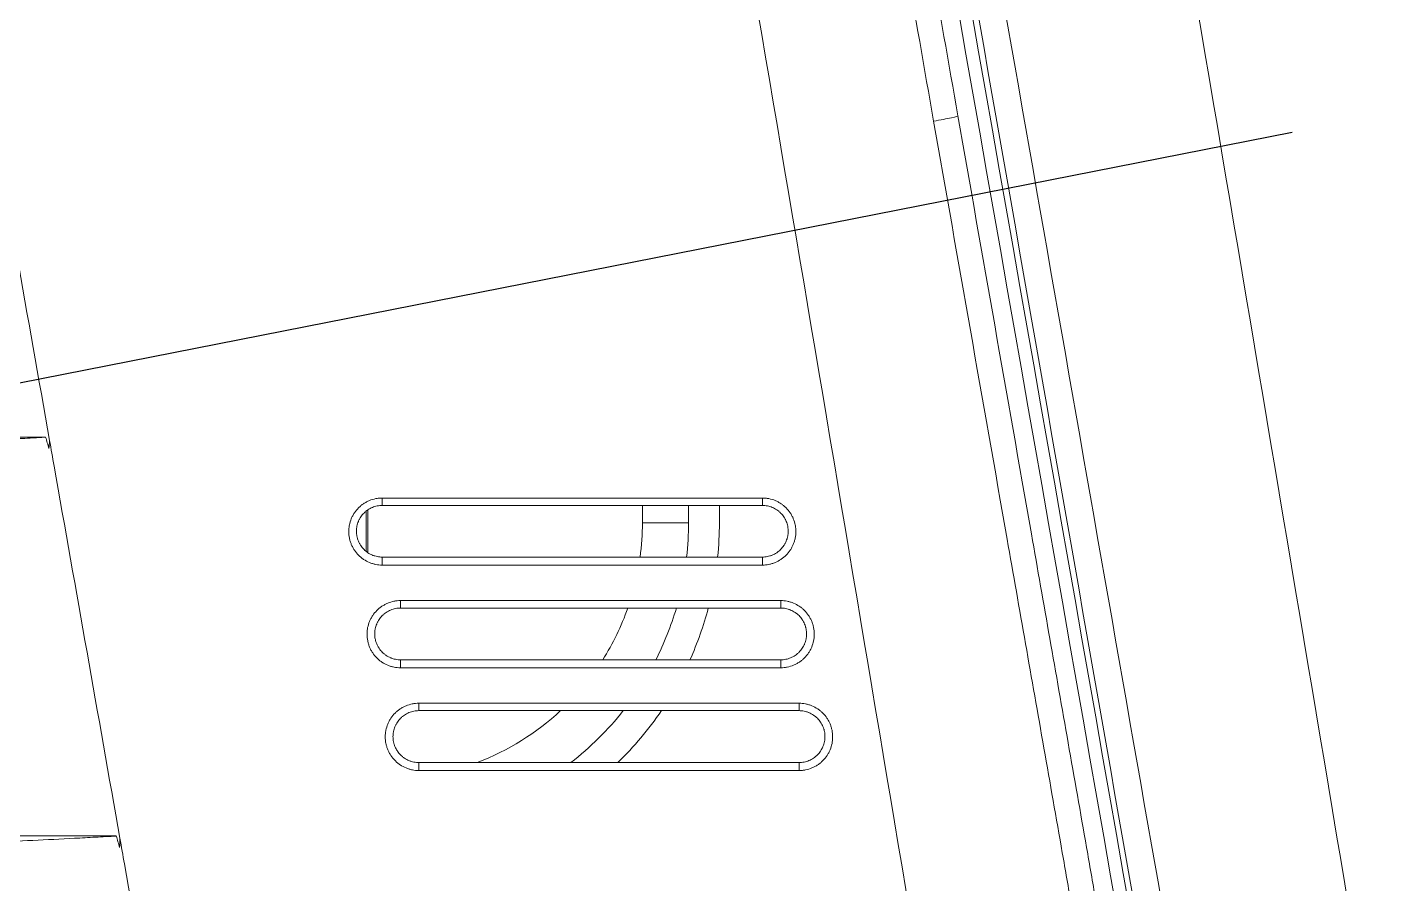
# Model space of a CAD drawing. Header units: inches. Extents: x 3778 to 56227, y -16914 to 35091.
# Drawn here: x 39185 to 39238.6, y -10986.6 to -10953.1 of the extents above; entities that cross this region are included whole.
import ezdxf

# ---------------------------------------------------------------- set-up
doc = ezdxf.new("R2010")
doc.units = ezdxf.units.IN
doc.header["$LTSCALE"] = 100
doc.header["$MEASUREMENT"] = 0
doc.linetypes.add('DH-HID2', pattern=[1.2, 0.8, -0.4])
doc.layers.add('2-con', color=2, linetype='Continuous')
doc.layers.add('FU-FURM', color=251, linetype='DH-HID2')
doc.layers.add('mark-B', color=2, linetype='Continuous', lineweight=20)

# ---------------------------------------------------------------- blocks, each defined once
blk = doc.blocks.new('cjscjdeh')
at = {"layer": 'FU-FURM', "color": 8}
blk.add_line((146763.517, 69824.754), (147938.517, 70056.216), dxfattribs=at)
blk = doc.blocks.new('무풍1way 일반')
at = {"layer": 'mark-B'}
for p, q in [((-533.668, -76.108), (-533.668, -75.796)), ((-533.668, -75.796), (-518.793, -75.796)), ((-518.793, -76.108), (-518.793, -75.796)), ((-518.793, -76.108), (-533.668, -76.108)), ((-533.668, -78.138), (-518.793, -78.138)), ((-533.668, -78.138), (-533.668, -78.428)), ((-518.793, -78.138), (-518.793, -78.428)), ((-518.793, -78.428), (-533.668, -78.428)), ((-532.951, -80.127), (-532.951, -79.815)), ((-532.951, -79.815), (-518.076, -79.815)), ((-518.076, -80.127), (-532.951, -80.127)), ((-518.076, -80.127), (-518.076, -79.815)), ((-532.951, -82.152), (-518.076, -82.152)), ((-532.951, -82.152), (-532.951, -82.442)), ((-518.076, -82.442), (-532.951, -82.442)), ((-518.076, -82.152), (-518.076, -82.442)), ((-532.234, -84.146), (-532.234, -83.834)), ((-532.234, -83.834), (-517.359, -83.834)), ((-517.359, -84.146), (-517.359, -83.834)), ((-517.359, -84.146), (-532.234, -84.146)), ((-516.796, -84.329), (-516.796, -85.977)), ((-516.796, -84.329), (-516.796, -85.977)), ((-516.724, -85.927), (-516.724, -84.372)), ((-516.724, -85.927), (-516.724, -84.372)), ((-530.552, -86.166), (-530.552, -85.489)), ((-527.539, -85.489), (-529.347, -85.489)), ((-529.347, -85.489), (-529.347, -86.166)), ((-527.539, -85.489), (-527.539, -86.166)), ((-532.234, -86.166), (-517.359, -86.166)), ((-532.234, -86.166), (-532.234, -86.456)), ((-517.359, -86.166), (-517.359, -86.456)), ((-517.359, -86.456), (-532.234, -86.456))]:
    blk.add_line(p, q, dxfattribs=at)
for radius, start, end in [(13.054, 134.0536, 145.7241), (11.849, 127.6481, 141.6515), (10.041, 110.8856, 132.937), (13.054, 155.7436, 165.1866), (11.849, 153.09, 163.6397), (10.041, 147.7195, 160.5867), (13.054, 174.0923, 180), (11.849, 173.4891, 180), (10.041, 172.3106, 180)]:
    blk.add_arc((-517.498, -85.489), radius, start, end, dxfattribs=at)
blk.add_ellipse((-538.9, -101.228), major_axis=(-0.989, -0.174), ratio=0.033932, start_param=4.743301, end_param=6.335298, dxfattribs=at)
for points, knots in [([(-509.313, -60.592), (-509.061, -62.015), (-508.38, -65.865), (-507.699, -69.715), (-507.27, -72.142)], [0, 0, 0, 0, 0.369677, 1, 1, 1, 1]), ([(-555.508, -68.49), (-553.802, -78.69), (-550.374, -99.089), (-545.188, -129.526), (-541.695, -149.76), (-539.95, -159.8)], [0, 0, 0, 0, 0.334987, 0.669974, 1, 1, 1, 1]), ([(-555.508, -68.49), (-553.802, -78.69), (-550.374, -99.089), (-545.188, -129.526), (-541.695, -149.76), (-539.95, -159.8)], [0, 0, 0, 0, 0.334987, 0.669974, 1, 1, 1, 1]), ([(-544.691, -68.491), (-544.66, -68.661), (-544.63, -68.832), (-544.569, -69.172), (-544.479, -69.683), (-544.389, -70.194), (-544.27, -70.876), (-544.21, -71.216), (-544.091, -71.898), (-543.792, -73.602), (-543.492, -75.305), (-542.773, -79.393), (-542.293, -82.119), (-540.854, -90.296), (-539.895, -95.748), (-538.937, -101.2)], [0, 0, 0, 0, 0.015625, 0.015625, 0.03125, 0.0625, 0.0625, 0.09375, 0.09375, 0.125, 0.25, 0.25, 0.5, 0.5, 1, 1, 1, 1]), ([(-506.168, -252.885), (-507.106, -247.71), (-509.735, -233.164), (-514.015, -209.239), (-518.986, -181.108), (-523.904, -152.97), (-528.766, -124.824), (-533.565, -96.669), (-536.717, -77.892), (-538.289, -68.503)], [0, 0, 0, 0, 0.084285, 0.236904, 0.389524, 0.542143, 0.694762, 0.847381, 1, 1, 1, 1]), ([(-530.171, -171.348), (-533.172, -154.27), (-536.173, -137.194), (-540.671, -111.58), (-542.17, -103.042), (-545.168, -85.967), (-546.666, -77.43), (-548.164, -68.893)], [0, 0, 0, 0, 0.5, 0.5, 0.75, 0.75, 1, 1, 1, 1]), ([(-530.171, -171.348), (-533.172, -154.27), (-536.173, -137.194), (-540.671, -111.58), (-542.17, -103.042), (-545.168, -85.967), (-546.666, -77.43), (-548.164, -68.893)], [0, 0, 0, 0, 0.5, 0.5, 0.75, 0.75, 1, 1, 1, 1]), ([(-547.103, -68.744), (-545.452, -78.159), (-543.8, -87.574), (-540.495, -106.405), (-538.843, -115.821), (-535.536, -134.653), (-533.883, -144.069), (-530.575, -162.903), (-528.921, -172.319), (-523.956, -200.571), (-520.646, -219.406), (-515.677, -247.659), (-514.02, -257.077), (-511.535, -271.205), (-510.706, -275.914), (-509.463, -282.978), (-509.049, -285.332), (-508.22, -290.042), (-507.806, -292.396), (-507.391, -294.751)], [0, 0, 0, 0, 0.125, 0.125, 0.25, 0.25, 0.375, 0.375, 0.5, 0.5, 0.75, 0.75, 0.875, 0.875, 0.9375, 0.9375, 0.96875, 0.96875, 1, 1, 1, 1]), ([(-547.103, -68.744), (-545.452, -78.159), (-543.8, -87.574), (-540.495, -106.405), (-538.843, -115.821), (-535.536, -134.653), (-533.883, -144.069), (-530.575, -162.903), (-528.921, -172.319), (-523.956, -200.571), (-520.646, -219.406), (-515.677, -247.659), (-514.02, -257.077), (-511.535, -271.205), (-510.706, -275.914), (-509.463, -282.978), (-509.049, -285.332), (-508.22, -290.042), (-507.806, -292.396), (-507.391, -294.751)], [0, 0, 0, 0, 0.125, 0.125, 0.25, 0.25, 0.375, 0.375, 0.5, 0.5, 0.75, 0.75, 0.875, 0.875, 0.9375, 0.9375, 0.96875, 0.96875, 1, 1, 1, 1]), ([(-539.888, -101.403), (-540.846, -95.952), (-541.804, -90.502), (-543.242, -82.326), (-543.722, -79.601), (-544.441, -75.513), (-544.681, -74.151), (-544.98, -72.448), (-545.039, -72.107), (-545.159, -71.426), (-545.218, -71.085), (-545.337, -70.403), (-545.427, -69.892), (-545.517, -69.382), (-545.578, -69.041), (-545.608, -68.871), (-545.639, -68.701)], [0, 0, 0, 0, 0.5, 0.5, 0.75, 0.75, 0.875, 0.875, 0.90625, 0.90625, 0.9375, 0.9375, 0.96875, 0.984375, 0.984375, 1, 1, 1, 1]), ([(-506.95, -73.237), (-506.95, -73.237), (-506.949, -73.236), (-506.949, -73.236), (-506.949, -73.236), (-506.948, -73.236), (-506.947, -73.236), (-506.946, -73.235), (-506.945, -73.235), (-506.942, -73.234), (-506.94, -73.234), (-506.933, -73.233), (-506.929, -73.233), (-506.916, -73.232), (-506.908, -73.231), (-506.882, -73.229), (-506.865, -73.228), (-506.814, -73.225), (-506.78, -73.223), (-506.678, -73.217), (-506.61, -73.213), (-506.406, -73.202), (-506.27, -73.195), (-505.862, -73.173), (-505.59, -73.159), (-504.773, -73.117), (-504.229, -73.09), (-502.595, -73.011), (-501.506, -72.963), (-499.328, -72.879), (-498.238, -72.843), (-496.604, -72.803), (-496.059, -72.792), (-494.97, -72.776), (-494.425, -72.771), (-493.88, -72.77)], [0, 0, 0, 0, 0.000061, 0.000061, 0.000122, 0.000122, 0.000244, 0.000244, 0.000488, 0.000488, 0.000977, 0.000977, 0.001953, 0.001953, 0.003906, 0.003906, 0.007813, 0.007813, 0.015625, 0.015625, 0.03125, 0.03125, 0.0625, 0.0625, 0.125, 0.125, 0.25, 0.25, 0.5, 0.5, 0.75, 0.75, 0.875, 0.875, 1, 1, 1, 1]), ([(-507.092, -73.146), (-506.663, -75.573), (-505.805, -80.426), (-504.946, -85.279), (-504.517, -87.706)], [0, 0, 0, 0, 0.499999, 1, 1, 1, 1]), ([(-376.395, -74.131), (-376.48, -74.131), (-376.565, -74.131), (-376.735, -74.131), (-376.991, -74.131), (-377.587, -74.131), (-378.779, -74.131), (-381.164, -74.129), (-383.207, -74.127), (-387.293, -74.12), (-390.017, -74.113), (-398.185, -74.087), (-403.628, -74.061), (-411.789, -74.01), (-414.509, -73.992), (-418.588, -73.961), (-419.948, -73.951), (-422.667, -73.929), (-424.026, -73.917), (-428.104, -73.882), (-430.821, -73.856), (-436.255, -73.803), (-438.972, -73.776), (-444.404, -73.719), (-447.121, -73.689), (-452.553, -73.63), (-455.269, -73.6), (-460.701, -73.542), (-463.418, -73.513), (-468.853, -73.457), (-471.57, -73.431), (-479.725, -73.357), (-485.164, -73.315), (-493.328, -73.271), (-496.051, -73.259), (-501.498, -73.243), (-504.223, -73.238), (-506.95, -73.237)], [0, 0, 0, 0, 0.001953, 0.001953, 0.003906, 0.007812, 0.015625, 0.03125, 0.0625, 0.0625, 0.125, 0.125, 0.25, 0.25, 0.3125, 0.3125, 0.34375, 0.34375, 0.375, 0.375, 0.4375, 0.4375, 0.5, 0.5, 0.5625, 0.5625, 0.625, 0.625, 0.6875, 0.6875, 0.75, 0.75, 0.875, 0.875, 0.9375, 0.9375, 1, 1, 1, 1]), ([(-533.668, -78.428), (-533.755, -78.428), (-533.84, -78.42), (-533.967, -78.395), (-534.008, -78.384), (-534.07, -78.365), (-534.091, -78.359), (-534.132, -78.344), (-534.152, -78.336), (-534.252, -78.295), (-534.327, -78.254), (-534.417, -78.195), (-534.434, -78.182), (-534.469, -78.157), (-534.486, -78.143), (-534.537, -78.102), (-534.569, -78.073), (-534.66, -77.982), (-534.714, -77.916), (-534.774, -77.826), (-534.786, -77.807), (-534.808, -77.77), (-534.819, -77.751), (-534.849, -77.694), (-534.886, -77.617), (-534.915, -77.536), (-534.934, -77.474), (-534.939, -77.453), (-534.95, -77.411), (-534.955, -77.39), (-534.976, -77.284), (-534.984, -77.199), (-534.984, -77.07), (-534.982, -77.027), (-534.976, -76.962), (-534.973, -76.941), (-534.967, -76.898), (-534.963, -76.877), (-534.942, -76.771), (-534.917, -76.689), (-534.876, -76.589), (-534.868, -76.57), (-534.849, -76.53), (-534.839, -76.511), (-534.809, -76.454), (-534.787, -76.417), (-534.715, -76.31), (-534.661, -76.243), (-534.584, -76.167), (-534.569, -76.152), (-534.537, -76.123), (-534.488, -76.08), (-534.402, -76.016), (-534.328, -75.972), (-534.252, -75.931), (-534.212, -75.913), (-534.093, -75.863), (-534.011, -75.838), (-533.884, -75.813), (-533.841, -75.806), (-533.755, -75.798), (-533.711, -75.796), (-533.668, -75.796)], [0, 0, 0, 0, 0.0625, 0.0625, 0.09375, 0.09375, 0.109375, 0.109375, 0.125, 0.125, 0.1875, 0.1875, 0.203125, 0.203125, 0.21875, 0.21875, 0.25, 0.25, 0.3125, 0.3125, 0.328125, 0.328125, 0.34375, 0.34375, 0.375, 0.40625, 0.40625, 0.421875, 0.421875, 0.4375, 0.4375, 0.5, 0.5, 0.53125, 0.53125, 0.546875, 0.546875, 0.5625, 0.5625, 0.625, 0.625, 0.640625, 0.640625, 0.65625, 0.65625, 0.6875, 0.6875, 0.75, 0.75, 0.765625, 0.765625, 0.78125, 0.8125, 0.84375, 0.84375, 0.875, 0.875, 0.9375, 0.9375, 0.96875, 0.96875, 1, 1, 1, 1]), ([(-518.793, -75.796), (-518.706, -75.796), (-518.621, -75.804), (-518.495, -75.829), (-518.453, -75.84), (-518.391, -75.858), (-518.37, -75.865), (-518.329, -75.88), (-518.309, -75.888), (-518.21, -75.929), (-518.134, -75.969), (-518.045, -76.029), (-518.027, -76.042), (-517.992, -76.067), (-517.975, -76.081), (-517.925, -76.122), (-517.893, -76.151), (-517.802, -76.242), (-517.747, -76.308), (-517.687, -76.398), (-517.675, -76.417), (-517.653, -76.454), (-517.643, -76.473), (-517.612, -76.53), (-517.575, -76.607), (-517.546, -76.688), (-517.528, -76.75), (-517.522, -76.77), (-517.511, -76.812), (-517.507, -76.834), (-517.486, -76.94), (-517.477, -77.025), (-517.477, -77.154), (-517.479, -77.197), (-517.485, -77.262), (-517.488, -77.283), (-517.494, -77.326), (-517.498, -77.347), (-517.519, -77.453), (-517.544, -77.535), (-517.585, -77.634), (-517.594, -77.654), (-517.612, -77.693), (-517.622, -77.713), (-517.653, -77.77), (-517.675, -77.807), (-517.746, -77.914), (-517.8, -77.98), (-517.877, -78.057), (-517.893, -78.072), (-517.925, -78.101), (-517.974, -78.143), (-518.06, -78.207), (-518.133, -78.252), (-518.21, -78.292), (-518.249, -78.311), (-518.369, -78.361), (-518.451, -78.386), (-518.577, -78.411), (-518.62, -78.418), (-518.707, -78.426), (-518.75, -78.428), (-518.793, -78.428)], [0, 0, 0, 0, 0.0625, 0.0625, 0.09375, 0.09375, 0.109375, 0.109375, 0.125, 0.125, 0.1875, 0.1875, 0.203125, 0.203125, 0.21875, 0.21875, 0.25, 0.25, 0.3125, 0.3125, 0.328125, 0.328125, 0.34375, 0.34375, 0.375, 0.40625, 0.40625, 0.421875, 0.421875, 0.4375, 0.4375, 0.5, 0.5, 0.53125, 0.53125, 0.546875, 0.546875, 0.5625, 0.5625, 0.625, 0.625, 0.640625, 0.640625, 0.65625, 0.65625, 0.6875, 0.6875, 0.75, 0.75, 0.765625, 0.765625, 0.78125, 0.8125, 0.84375, 0.84375, 0.875, 0.875, 0.9375, 0.9375, 0.96875, 0.96875, 1, 1, 1, 1]), ([(-533.668, -76.108), (-533.702, -76.108), (-533.735, -76.109), (-533.802, -76.116), (-533.835, -76.121), (-533.932, -76.14), (-533.996, -76.16), (-534.088, -76.198), (-534.118, -76.212), (-534.177, -76.244), (-534.234, -76.278), (-534.287, -76.317), (-534.325, -76.349), (-534.338, -76.36), (-534.363, -76.382), (-534.375, -76.394), (-534.434, -76.453), (-534.476, -76.504), (-534.531, -76.587), (-534.548, -76.615), (-534.571, -76.659), (-534.579, -76.674), (-534.593, -76.705), (-534.6, -76.72), (-534.632, -76.797), (-534.651, -76.86), (-534.667, -76.941), (-534.67, -76.958), (-534.675, -76.991), (-534.677, -77.007), (-534.682, -77.057), (-534.683, -77.09), (-534.683, -77.19), (-534.677, -77.255), (-534.66, -77.337), (-534.657, -77.354), (-534.649, -77.386), (-534.635, -77.434), (-534.607, -77.512), (-534.579, -77.572), (-534.556, -77.616), (-534.547, -77.63), (-534.53, -77.659), (-534.521, -77.673), (-534.475, -77.742), (-534.433, -77.794), (-534.363, -77.864), (-534.338, -77.886), (-534.299, -77.918), (-534.286, -77.928), (-534.259, -77.948), (-534.246, -77.958), (-534.177, -78.004), (-534.118, -78.035), (-534.041, -78.067), (-534.026, -78.073), (-533.994, -78.084), (-533.978, -78.089), (-533.931, -78.104), (-533.898, -78.112), (-533.801, -78.131), (-533.735, -78.138), (-533.668, -78.138)], [0, 0, 0, 0, 0.03125, 0.03125, 0.0625, 0.0625, 0.125, 0.125, 0.15625, 0.15625, 0.1875, 0.21875, 0.21875, 0.234375, 0.234375, 0.25, 0.25, 0.3125, 0.3125, 0.34375, 0.34375, 0.359375, 0.359375, 0.375, 0.375, 0.4375, 0.4375, 0.453125, 0.453125, 0.46875, 0.46875, 0.5, 0.5, 0.5625, 0.5625, 0.578125, 0.578125, 0.59375, 0.625, 0.65625, 0.65625, 0.671875, 0.671875, 0.6875, 0.6875, 0.75, 0.75, 0.78125, 0.78125, 0.796875, 0.796875, 0.8125, 0.8125, 0.875, 0.875, 0.890625, 0.890625, 0.90625, 0.90625, 0.9375, 0.9375, 1, 1, 1, 1]), ([(-518.793, -78.138), (-518.76, -78.138), (-518.726, -78.136), (-518.66, -78.13), (-518.627, -78.125), (-518.529, -78.105), (-518.466, -78.086), (-518.374, -78.048), (-518.343, -78.033), (-518.284, -78.002), (-518.228, -77.968), (-518.174, -77.928), (-518.136, -77.896), (-518.123, -77.886), (-518.099, -77.863), (-518.087, -77.852), (-518.028, -77.792), (-517.986, -77.741), (-517.931, -77.659), (-517.914, -77.63), (-517.89, -77.586), (-517.882, -77.571), (-517.868, -77.541), (-517.861, -77.526), (-517.83, -77.449), (-517.811, -77.386), (-517.794, -77.304), (-517.792, -77.288), (-517.787, -77.255), (-517.785, -77.238), (-517.78, -77.188), (-517.778, -77.155), (-517.778, -77.056), (-517.785, -76.99), (-517.801, -76.908), (-517.805, -76.892), (-517.813, -76.859), (-517.826, -76.811), (-517.854, -76.734), (-517.882, -76.674), (-517.906, -76.63), (-517.914, -76.615), (-517.931, -76.587), (-517.94, -76.572), (-517.987, -76.503), (-518.029, -76.452), (-518.099, -76.382), (-518.123, -76.359), (-518.162, -76.328), (-518.175, -76.317), (-518.202, -76.297), (-518.216, -76.288), (-518.285, -76.242), (-518.343, -76.211), (-518.42, -76.179), (-518.436, -76.173), (-518.467, -76.161), (-518.483, -76.156), (-518.531, -76.142), (-518.563, -76.134), (-518.66, -76.114), (-518.726, -76.108), (-518.793, -76.108)], [0, 0, 0, 0, 0.03125, 0.03125, 0.0625, 0.0625, 0.125, 0.125, 0.15625, 0.15625, 0.1875, 0.21875, 0.21875, 0.234375, 0.234375, 0.25, 0.25, 0.3125, 0.3125, 0.34375, 0.34375, 0.359375, 0.359375, 0.375, 0.375, 0.4375, 0.4375, 0.453125, 0.453125, 0.46875, 0.46875, 0.5, 0.5, 0.5625, 0.5625, 0.578125, 0.578125, 0.59375, 0.625, 0.65625, 0.65625, 0.671875, 0.671875, 0.6875, 0.6875, 0.75, 0.75, 0.78125, 0.78125, 0.796875, 0.796875, 0.8125, 0.8125, 0.875, 0.875, 0.890625, 0.890625, 0.90625, 0.90625, 0.9375, 0.9375, 1, 1, 1, 1]), ([(-532.951, -82.442), (-533.038, -82.442), (-533.123, -82.434), (-533.249, -82.409), (-533.291, -82.398), (-533.352, -82.38), (-533.373, -82.373), (-533.414, -82.358), (-533.434, -82.35), (-533.533, -82.309), (-533.609, -82.269), (-533.698, -82.209), (-533.716, -82.197), (-533.75, -82.171), (-533.768, -82.158), (-533.818, -82.117), (-533.85, -82.088), (-533.941, -81.997), (-533.995, -81.931), (-534.055, -81.841), (-534.067, -81.823), (-534.089, -81.785), (-534.099, -81.767), (-534.13, -81.71), (-534.166, -81.632), (-534.195, -81.552), (-534.214, -81.49), (-534.22, -81.469), (-534.23, -81.427), (-534.235, -81.406), (-534.256, -81.3), (-534.265, -81.215), (-534.265, -81.087), (-534.263, -81.044), (-534.256, -80.979), (-534.254, -80.958), (-534.247, -80.915), (-534.244, -80.894), (-534.223, -80.788), (-534.198, -80.706), (-534.157, -80.607), (-534.148, -80.587), (-534.13, -80.548), (-534.12, -80.529), (-534.089, -80.472), (-534.067, -80.435), (-533.996, -80.328), (-533.942, -80.262), (-533.865, -80.185), (-533.85, -80.17), (-533.818, -80.141), (-533.769, -80.099), (-533.683, -80.035), (-533.609, -79.991), (-533.533, -79.95), (-533.494, -79.932), (-533.375, -79.882), (-533.293, -79.857), (-533.167, -79.832), (-533.124, -79.825), (-533.037, -79.817), (-532.994, -79.815), (-532.951, -79.815)], [0, 0, 0, 0, 0.0625, 0.0625, 0.09375, 0.09375, 0.109375, 0.109375, 0.125, 0.125, 0.1875, 0.1875, 0.203125, 0.203125, 0.21875, 0.21875, 0.25, 0.25, 0.3125, 0.3125, 0.328125, 0.328125, 0.34375, 0.34375, 0.375, 0.40625, 0.40625, 0.421875, 0.421875, 0.4375, 0.4375, 0.5, 0.5, 0.53125, 0.53125, 0.546875, 0.546875, 0.5625, 0.5625, 0.625, 0.625, 0.640625, 0.640625, 0.65625, 0.65625, 0.6875, 0.6875, 0.75, 0.75, 0.765625, 0.765625, 0.78125, 0.8125, 0.84375, 0.84375, 0.875, 0.875, 0.9375, 0.9375, 0.96875, 0.96875, 1, 1, 1, 1]), ([(-532.951, -80.127), (-532.984, -80.127), (-533.018, -80.128), (-533.084, -80.135), (-533.117, -80.14), (-533.214, -80.159), (-533.278, -80.179), (-533.37, -80.217), (-533.4, -80.231), (-533.459, -80.263), (-533.515, -80.297), (-533.568, -80.336), (-533.606, -80.367), (-533.619, -80.378), (-533.644, -80.401), (-533.656, -80.412), (-533.715, -80.471), (-533.757, -80.522), (-533.811, -80.605), (-533.828, -80.633), (-533.852, -80.677), (-533.859, -80.692), (-533.874, -80.722), (-533.88, -80.737), (-533.912, -80.814), (-533.931, -80.877), (-533.947, -80.958), (-533.95, -80.975), (-533.955, -81.007), (-533.957, -81.024), (-533.962, -81.074), (-533.963, -81.107), (-533.963, -81.206), (-533.957, -81.272), (-533.941, -81.353), (-533.937, -81.37), (-533.929, -81.402), (-533.916, -81.45), (-533.888, -81.528), (-533.86, -81.587), (-533.836, -81.631), (-533.828, -81.645), (-533.811, -81.674), (-533.802, -81.688), (-533.756, -81.757), (-533.714, -81.808), (-533.644, -81.878), (-533.619, -81.901), (-533.58, -81.933), (-533.567, -81.943), (-533.54, -81.963), (-533.527, -81.972), (-533.458, -82.018), (-533.4, -82.049), (-533.323, -82.081), (-533.308, -82.087), (-533.276, -82.098), (-533.26, -82.104), (-533.213, -82.118), (-533.181, -82.126), (-533.084, -82.145), (-533.018, -82.152), (-532.951, -82.152)], [0, 0, 0, 0, 0.03125, 0.03125, 0.0625, 0.0625, 0.125, 0.125, 0.15625, 0.15625, 0.1875, 0.21875, 0.21875, 0.234375, 0.234375, 0.25, 0.25, 0.3125, 0.3125, 0.34375, 0.34375, 0.359375, 0.359375, 0.375, 0.375, 0.4375, 0.4375, 0.453125, 0.453125, 0.46875, 0.46875, 0.5, 0.5, 0.5625, 0.5625, 0.578125, 0.578125, 0.59375, 0.625, 0.65625, 0.65625, 0.671875, 0.671875, 0.6875, 0.6875, 0.75, 0.75, 0.78125, 0.78125, 0.796875, 0.796875, 0.8125, 0.8125, 0.875, 0.875, 0.890625, 0.890625, 0.90625, 0.90625, 0.9375, 0.9375, 1, 1, 1, 1]), ([(-518.076, -79.815), (-517.989, -79.815), (-517.904, -79.823), (-517.778, -79.848), (-517.736, -79.859), (-517.674, -79.877), (-517.654, -79.884), (-517.613, -79.899), (-517.593, -79.907), (-517.493, -79.948), (-517.418, -79.988), (-517.329, -80.048), (-517.311, -80.06), (-517.277, -80.086), (-517.259, -80.099), (-517.209, -80.14), (-517.177, -80.169), (-517.086, -80.26), (-517.032, -80.326), (-516.972, -80.416), (-516.96, -80.435), (-516.938, -80.472), (-516.928, -80.49), (-516.897, -80.547), (-516.861, -80.625), (-516.832, -80.705), (-516.813, -80.767), (-516.807, -80.788), (-516.797, -80.83), (-516.792, -80.851), (-516.771, -80.957), (-516.762, -81.042), (-516.762, -81.17), (-516.764, -81.213), (-516.771, -81.278), (-516.773, -81.3), (-516.78, -81.342), (-516.783, -81.363), (-516.804, -81.469), (-516.829, -81.551), (-516.87, -81.65), (-516.879, -81.67), (-516.897, -81.709), (-516.907, -81.728), (-516.938, -81.785), (-516.96, -81.822), (-517.031, -81.929), (-517.085, -81.995), (-517.162, -82.072), (-517.177, -82.087), (-517.209, -82.116), (-517.258, -82.158), (-517.344, -82.222), (-517.418, -82.266), (-517.493, -82.307), (-517.533, -82.326), (-517.652, -82.375), (-517.734, -82.4), (-517.86, -82.425), (-517.903, -82.432), (-517.989, -82.44), (-518.033, -82.442), (-518.076, -82.442)], [0, 0, 0, 0, 0.0625, 0.0625, 0.09375, 0.09375, 0.109375, 0.109375, 0.125, 0.125, 0.1875, 0.1875, 0.203125, 0.203125, 0.21875, 0.21875, 0.25, 0.25, 0.3125, 0.3125, 0.328125, 0.328125, 0.34375, 0.34375, 0.375, 0.40625, 0.40625, 0.421875, 0.421875, 0.4375, 0.4375, 0.5, 0.5, 0.53125, 0.53125, 0.546875, 0.546875, 0.5625, 0.5625, 0.625, 0.625, 0.640625, 0.640625, 0.65625, 0.65625, 0.6875, 0.6875, 0.75, 0.75, 0.765625, 0.765625, 0.78125, 0.8125, 0.84375, 0.84375, 0.875, 0.875, 0.9375, 0.9375, 0.96875, 0.96875, 1, 1, 1, 1]), ([(-518.076, -82.152), (-518.043, -82.152), (-518.009, -82.15), (-517.943, -82.144), (-517.91, -82.139), (-517.813, -82.119), (-517.749, -82.1), (-517.657, -82.062), (-517.627, -82.047), (-517.568, -82.016), (-517.512, -81.982), (-517.459, -81.943), (-517.42, -81.911), (-517.408, -81.9), (-517.383, -81.878), (-517.371, -81.866), (-517.312, -81.807), (-517.27, -81.756), (-517.216, -81.674), (-517.199, -81.645), (-517.175, -81.601), (-517.168, -81.587), (-517.153, -81.556), (-517.147, -81.541), (-517.115, -81.465), (-517.096, -81.401), (-517.08, -81.32), (-517.077, -81.304), (-517.072, -81.271), (-517.07, -81.254), (-517.065, -81.205), (-517.064, -81.172), (-517.064, -81.073), (-517.07, -81.007), (-517.086, -80.925), (-517.09, -80.909), (-517.098, -80.877), (-517.111, -80.829), (-517.139, -80.751), (-517.167, -80.691), (-517.191, -80.648), (-517.199, -80.633), (-517.216, -80.604), (-517.225, -80.59), (-517.271, -80.521), (-517.313, -80.47), (-517.383, -80.4), (-517.408, -80.378), (-517.447, -80.346), (-517.46, -80.336), (-517.486, -80.316), (-517.5, -80.306), (-517.569, -80.26), (-517.627, -80.229), (-517.704, -80.198), (-517.719, -80.192), (-517.751, -80.18), (-517.767, -80.175), (-517.814, -80.161), (-517.846, -80.153), (-517.943, -80.133), (-518.009, -80.127), (-518.076, -80.127)], [0, 0, 0, 0, 0.03125, 0.03125, 0.0625, 0.0625, 0.125, 0.125, 0.15625, 0.15625, 0.1875, 0.21875, 0.21875, 0.234375, 0.234375, 0.25, 0.25, 0.3125, 0.3125, 0.34375, 0.34375, 0.359375, 0.359375, 0.375, 0.375, 0.4375, 0.4375, 0.453125, 0.453125, 0.46875, 0.46875, 0.5, 0.5, 0.5625, 0.5625, 0.578125, 0.578125, 0.59375, 0.625, 0.65625, 0.65625, 0.671875, 0.671875, 0.6875, 0.6875, 0.75, 0.75, 0.78125, 0.78125, 0.796875, 0.796875, 0.8125, 0.8125, 0.875, 0.875, 0.890625, 0.890625, 0.90625, 0.90625, 0.9375, 0.9375, 1, 1, 1, 1]), ([(-532.234, -86.456), (-532.277, -86.456), (-532.32, -86.454), (-532.406, -86.446), (-532.449, -86.439), (-532.575, -86.414), (-532.657, -86.389), (-532.776, -86.34), (-532.815, -86.321), (-532.891, -86.281), (-532.964, -86.236), (-533.033, -86.186), (-533.083, -86.145), (-533.099, -86.131), (-533.131, -86.102), (-533.146, -86.087), (-533.223, -86.01), (-533.277, -85.944), (-533.348, -85.837), (-533.37, -85.801), (-533.4, -85.744), (-533.41, -85.724), (-533.429, -85.685), (-533.437, -85.666), (-533.478, -85.566), (-533.503, -85.485), (-533.524, -85.38), (-533.528, -85.358), (-533.534, -85.316), (-533.537, -85.294), (-533.543, -85.23), (-533.545, -85.187), (-533.545, -85.059), (-533.536, -84.974), (-533.515, -84.868), (-533.511, -84.847), (-533.5, -84.805), (-533.494, -84.784), (-533.476, -84.723), (-533.447, -84.642), (-533.41, -84.565), (-533.38, -84.508), (-533.369, -84.49), (-533.347, -84.452), (-533.336, -84.434), (-533.276, -84.345), (-533.221, -84.279), (-533.131, -84.188), (-533.099, -84.159), (-533.049, -84.118), (-533.032, -84.104), (-532.997, -84.079), (-532.98, -84.066), (-532.89, -84.007), (-532.815, -83.967), (-532.716, -83.926), (-532.696, -83.918), (-532.655, -83.903), (-532.634, -83.896), (-532.573, -83.878), (-532.531, -83.867), (-532.405, -83.842), (-532.32, -83.834), (-532.234, -83.834)], [0, 0, 0, 0, 0.03125, 0.03125, 0.0625, 0.0625, 0.125, 0.125, 0.15625, 0.15625, 0.1875, 0.21875, 0.21875, 0.234375, 0.234375, 0.25, 0.25, 0.3125, 0.3125, 0.34375, 0.34375, 0.359375, 0.359375, 0.375, 0.375, 0.4375, 0.4375, 0.453125, 0.453125, 0.46875, 0.46875, 0.5, 0.5, 0.5625, 0.5625, 0.578125, 0.578125, 0.59375, 0.59375, 0.625, 0.65625, 0.65625, 0.671875, 0.671875, 0.6875, 0.6875, 0.75, 0.75, 0.78125, 0.78125, 0.796875, 0.796875, 0.8125, 0.8125, 0.875, 0.875, 0.890625, 0.890625, 0.90625, 0.90625, 0.9375, 0.9375, 1, 1, 1, 1]), ([(-517.359, -83.834), (-517.272, -83.834), (-517.187, -83.842), (-517.061, -83.867), (-517.02, -83.878), (-516.958, -83.896), (-516.938, -83.903), (-516.897, -83.918), (-516.877, -83.926), (-516.777, -83.967), (-516.702, -84.007), (-516.613, -84.066), (-516.595, -84.079), (-516.561, -84.104), (-516.544, -84.118), (-516.494, -84.159), (-516.462, -84.188), (-516.371, -84.279), (-516.317, -84.345), (-516.257, -84.434), (-516.245, -84.452), (-516.223, -84.49), (-516.213, -84.508), (-516.182, -84.565), (-516.146, -84.642), (-516.117, -84.723), (-516.098, -84.784), (-516.092, -84.805), (-516.082, -84.847), (-516.077, -84.868), (-516.056, -84.974), (-516.048, -85.059), (-516.048, -85.187), (-516.05, -85.23), (-516.056, -85.294), (-516.059, -85.316), (-516.065, -85.358), (-516.069, -85.38), (-516.09, -85.485), (-516.114, -85.566), (-516.155, -85.666), (-516.164, -85.685), (-516.182, -85.724), (-516.192, -85.744), (-516.223, -85.801), (-516.245, -85.837), (-516.316, -85.944), (-516.37, -86.01), (-516.446, -86.087), (-516.462, -86.102), (-516.494, -86.131), (-516.542, -86.173), (-516.628, -86.236), (-516.702, -86.281), (-516.777, -86.321), (-516.817, -86.34), (-516.936, -86.389), (-517.018, -86.414), (-517.144, -86.439), (-517.186, -86.446), (-517.272, -86.454), (-517.316, -86.456), (-517.359, -86.456)], [0, 0, 0, 0, 0.0625, 0.0625, 0.09375, 0.09375, 0.109375, 0.109375, 0.125, 0.125, 0.1875, 0.1875, 0.203125, 0.203125, 0.21875, 0.21875, 0.25, 0.25, 0.3125, 0.3125, 0.328125, 0.328125, 0.34375, 0.34375, 0.375, 0.40625, 0.40625, 0.421875, 0.421875, 0.4375, 0.4375, 0.5, 0.5, 0.53125, 0.53125, 0.546875, 0.546875, 0.5625, 0.5625, 0.625, 0.625, 0.640625, 0.640625, 0.65625, 0.65625, 0.6875, 0.6875, 0.75, 0.75, 0.765625, 0.765625, 0.78125, 0.8125, 0.84375, 0.84375, 0.875, 0.875, 0.9375, 0.9375, 0.96875, 0.96875, 1, 1, 1, 1]), ([(-532.234, -84.146), (-532.3, -84.146), (-532.366, -84.152), (-532.463, -84.172), (-532.495, -84.18), (-532.542, -84.194), (-532.558, -84.199), (-532.59, -84.21), (-532.605, -84.216), (-532.682, -84.248), (-532.74, -84.279), (-532.808, -84.325), (-532.822, -84.335), (-532.848, -84.354), (-532.862, -84.365), (-532.9, -84.396), (-532.925, -84.418), (-532.995, -84.488), (-533.036, -84.539), (-533.083, -84.608), (-533.091, -84.622), (-533.109, -84.651), (-533.133, -84.694), (-533.168, -84.769), (-533.19, -84.83), (-533.205, -84.878), (-533.209, -84.894), (-533.217, -84.926), (-533.221, -84.942), (-533.237, -85.024), (-533.244, -85.089), (-533.244, -85.188), (-533.242, -85.221), (-533.237, -85.271), (-533.235, -85.287), (-533.23, -85.32), (-533.228, -85.336), (-533.211, -85.417), (-533.192, -85.48), (-533.161, -85.557), (-533.154, -85.572), (-533.14, -85.602), (-533.132, -85.617), (-533.109, -85.661), (-533.092, -85.689), (-533.037, -85.771), (-532.996, -85.822), (-532.937, -85.881), (-532.925, -85.893), (-532.9, -85.915), (-532.863, -85.947), (-532.797, -85.996), (-532.74, -86.03), (-532.682, -86.062), (-532.651, -86.076), (-532.56, -86.114), (-532.497, -86.133), (-532.399, -86.153), (-532.367, -86.158), (-532.3, -86.164), (-532.267, -86.166), (-532.234, -86.166)], [0, 0, 0, 0, 0.0625, 0.0625, 0.09375, 0.09375, 0.109375, 0.109375, 0.125, 0.125, 0.1875, 0.1875, 0.203125, 0.203125, 0.21875, 0.21875, 0.25, 0.25, 0.3125, 0.3125, 0.328125, 0.328125, 0.34375, 0.375, 0.40625, 0.40625, 0.421875, 0.421875, 0.4375, 0.4375, 0.5, 0.5, 0.53125, 0.53125, 0.546875, 0.546875, 0.5625, 0.5625, 0.625, 0.625, 0.640625, 0.640625, 0.65625, 0.65625, 0.6875, 0.6875, 0.75, 0.75, 0.765625, 0.765625, 0.78125, 0.8125, 0.84375, 0.84375, 0.875, 0.875, 0.9375, 0.9375, 0.96875, 0.96875, 1, 1, 1, 1]), ([(-517.359, -86.166), (-517.326, -86.166), (-517.292, -86.164), (-517.226, -86.158), (-517.193, -86.153), (-517.096, -86.133), (-517.033, -86.114), (-516.941, -86.076), (-516.911, -86.062), (-516.852, -86.03), (-516.796, -85.996), (-516.743, -85.957), (-516.705, -85.926), (-516.692, -85.915), (-516.668, -85.893), (-516.656, -85.881), (-516.597, -85.822), (-516.555, -85.771), (-516.5, -85.689), (-516.483, -85.661), (-516.46, -85.617), (-516.453, -85.602), (-516.438, -85.572), (-516.432, -85.557), (-516.4, -85.48), (-516.381, -85.417), (-516.365, -85.336), (-516.362, -85.32), (-516.357, -85.287), (-516.355, -85.271), (-516.35, -85.221), (-516.349, -85.188), (-516.349, -85.089), (-516.355, -85.024), (-516.372, -84.942), (-516.375, -84.926), (-516.383, -84.894), (-516.397, -84.846), (-516.424, -84.769), (-516.452, -84.709), (-516.476, -84.665), (-516.484, -84.651), (-516.501, -84.622), (-516.51, -84.608), (-516.556, -84.539), (-516.598, -84.488), (-516.668, -84.418), (-516.692, -84.396), (-516.731, -84.365), (-516.744, -84.354), (-516.771, -84.335), (-516.784, -84.325), (-516.853, -84.279), (-516.911, -84.248), (-516.987, -84.216), (-517.003, -84.21), (-517.034, -84.199), (-517.05, -84.194), (-517.098, -84.18), (-517.13, -84.172), (-517.227, -84.152), (-517.292, -84.146), (-517.359, -84.146)], [0, 0, 0, 0, 0.03125, 0.03125, 0.0625, 0.0625, 0.125, 0.125, 0.15625, 0.15625, 0.1875, 0.21875, 0.21875, 0.234375, 0.234375, 0.25, 0.25, 0.3125, 0.3125, 0.34375, 0.34375, 0.359375, 0.359375, 0.375, 0.375, 0.4375, 0.4375, 0.453125, 0.453125, 0.46875, 0.46875, 0.5, 0.5, 0.5625, 0.5625, 0.578125, 0.578125, 0.59375, 0.625, 0.65625, 0.65625, 0.671875, 0.671875, 0.6875, 0.6875, 0.75, 0.75, 0.78125, 0.78125, 0.796875, 0.796875, 0.8125, 0.8125, 0.875, 0.875, 0.890625, 0.890625, 0.90625, 0.90625, 0.9375, 0.9375, 1, 1, 1, 1]), ([(-504.34, -88.71), (-503.91, -91.137), (-503.052, -95.99), (-502.194, -100.843), (-501.764, -103.27)], [0, 0, 0, 0, 0.5, 1, 1, 1, 1]), ([(-504.185, -88.841), (-504.185, -88.84), (-504.185, -88.84), (-504.185, -88.84), (-504.184, -88.84), (-504.184, -88.839), (-504.183, -88.839), (-504.182, -88.839), (-504.181, -88.839), (-504.178, -88.838), (-504.175, -88.838), (-504.169, -88.837), (-504.165, -88.836), (-504.152, -88.835), (-504.144, -88.834), (-504.118, -88.832), (-504.101, -88.831), (-504.05, -88.828), (-504.016, -88.826), (-503.914, -88.82), (-503.846, -88.816), (-503.642, -88.805), (-503.506, -88.798), (-503.098, -88.776), (-502.826, -88.762), (-502.01, -88.72), (-501.466, -88.693), (-499.833, -88.614), (-498.745, -88.566), (-497.112, -88.502), (-496.567, -88.483), (-495.478, -88.448), (-494.934, -88.432), (-493.845, -88.405), (-493.301, -88.395), (-492.212, -88.378), (-491.667, -88.373), (-491.123, -88.372)], [0, 0, 0, 0, 0.000061, 0.000061, 0.000122, 0.000122, 0.000244, 0.000244, 0.000488, 0.000488, 0.000977, 0.000977, 0.001953, 0.001953, 0.003906, 0.003906, 0.007812, 0.007812, 0.015625, 0.015625, 0.03125, 0.03125, 0.0625, 0.0625, 0.125, 0.125, 0.25, 0.25, 0.5, 0.5, 0.625, 0.625, 0.75, 0.75, 0.875, 0.875, 1, 1, 1, 1]), ([(-373.642, -89.695), (-373.727, -89.695), (-373.812, -89.695), (-373.982, -89.695), (-374.238, -89.695), (-374.834, -89.695), (-376.026, -89.695), (-378.409, -89.694), (-380.452, -89.691), (-384.537, -89.685), (-387.259, -89.678), (-395.426, -89.653), (-400.868, -89.629), (-409.028, -89.581), (-411.748, -89.563), (-417.186, -89.525), (-419.905, -89.504), (-425.342, -89.459), (-428.06, -89.434), (-433.494, -89.384), (-436.211, -89.357), (-441.644, -89.303), (-444.361, -89.274), (-449.794, -89.218), (-452.51, -89.189), (-457.943, -89.133), (-460.66, -89.105), (-466.095, -89.052), (-468.813, -89.027), (-476.967, -88.956), (-482.406, -88.916), (-490.569, -88.873), (-493.29, -88.862), (-498.736, -88.846), (-501.46, -88.841), (-504.185, -88.841)], [0, 0, 0, 0, 0.001953, 0.001953, 0.003906, 0.007812, 0.015625, 0.03125, 0.0625, 0.0625, 0.125, 0.125, 0.25, 0.25, 0.3125, 0.3125, 0.375, 0.375, 0.4375, 0.4375, 0.5, 0.5, 0.5625, 0.5625, 0.625, 0.625, 0.6875, 0.6875, 0.75, 0.75, 0.875, 0.875, 0.9375, 0.9375, 1, 1, 1, 1]), ([(-538.937, -101.2), (-538.207, -105.348), (-537.478, -109.497), (-536.019, -117.794), (-535.29, -121.943), (-533.101, -134.39), (-531.642, -142.687), (-527.263, -167.582), (-524.342, -184.179), (-518.497, -217.373), (-515.573, -233.971), (-511.188, -258.87), (-509.727, -267.17), (-508.084, -276.507), (-507.901, -277.545), (-507.536, -279.62), (-507.353, -280.657), (-506.989, -282.732), (-506.807, -283.77), (-506.532, -285.326), (-506.441, -285.845), (-506.257, -286.882), (-505.981, -288.438), (-505.706, -289.994), (-505.435, -291.551), (-505.345, -292.07), (-505.209, -292.848), (-505.163, -293.107), (-505.07, -293.626), (-505.023, -293.885), (-504.88, -294.662), (-504.78, -295.179), (-504.619, -295.952), (-504.564, -296.209), (-504.448, -296.722), (-504.267, -297.49), (-504.066, -298.253), (-503.852, -299.012), (-503.742, -299.391), (-503.608, -299.832), (-503.54, -300.052), (-503.505, -300.162), (-503.49, -300.209), (-503.481, -300.241), (-503.476, -300.257), (-503.471, -300.272)], [0, 0, 0, 0, 0.0625, 0.0625, 0.125, 0.125, 0.25, 0.25, 0.5, 0.5, 0.75, 0.75, 0.875, 0.875, 0.890625, 0.890625, 0.90625, 0.90625, 0.921875, 0.921875, 0.929687, 0.929687, 0.9375, 0.953125, 0.953125, 0.960937, 0.960937, 0.964844, 0.964844, 0.96875, 0.96875, 0.976562, 0.976562, 0.980469, 0.980469, 0.984375, 0.992188, 0.992188, 0.996094, 0.998047, 0.999023, 0.999512, 0.999756, 0.999756, 1, 1, 1, 1]), ([(-504.401, -300.59), (-504.719, -299.585), (-505.005, -298.571), (-505.319, -297.294), (-505.379, -297.038), (-505.496, -296.525), (-505.552, -296.268), (-505.714, -295.495), (-505.815, -294.978), (-505.959, -294.201), (-506.007, -293.941), (-506.1, -293.423), (-506.146, -293.163), (-506.282, -292.384), (-506.372, -291.865), (-506.643, -290.307), (-506.918, -288.75), (-507.194, -287.194), (-507.378, -286.156), (-507.47, -285.637), (-507.744, -284.08), (-507.927, -283.041), (-508.292, -280.965), (-508.474, -279.927), (-508.839, -277.851), (-509.022, -276.813), (-510.666, -267.47), (-512.128, -259.165), (-516.515, -234.252), (-519.441, -217.645), (-525.288, -184.431), (-528.21, -167.824), (-532.591, -142.915), (-534.05, -134.612), (-536.24, -122.159), (-536.969, -118.007), (-538.428, -109.705), (-539.158, -105.554), (-539.888, -101.403)], [0, 0, 0, 0, 0.015625, 0.015625, 0.019531, 0.019531, 0.023437, 0.023437, 0.03125, 0.03125, 0.035156, 0.035156, 0.039062, 0.039062, 0.046875, 0.046875, 0.0625, 0.070312, 0.070312, 0.078125, 0.078125, 0.09375, 0.09375, 0.109375, 0.109375, 0.125, 0.125, 0.25, 0.25, 0.5, 0.5, 0.75, 0.75, 0.875, 0.875, 0.9375, 0.9375, 1, 1, 1, 1])]:
    blk.add_open_spline(points, degree=3, knots=knots, dxfattribs=at)
for points in [[(-512.374, -264.626), (-523.888, -199.321), (-535.396, -134.015), (-546.895, -68.707)], [(-512.374, -264.626), (-523.888, -199.321), (-535.396, -134.015), (-546.895, -68.707)], [(-546.4, -68.62), (-534.902, -133.928), (-523.394, -199.234), (-511.88, -264.539)], [(-546.4, -68.62), (-534.902, -133.928), (-523.394, -199.234), (-511.88, -264.539)], [(-507.27, -72.142), (-507.211, -72.477), (-507.152, -72.811), (-507.092, -73.146)], [(-507.082, -72.786), (-507.085, -72.906), (-507.089, -73.026), (-507.092, -73.146)], [(-506.95, -73.237), (-506.993, -73.087), (-507.037, -72.936), (-507.082, -72.786)], [(-504.517, -87.706), (-504.458, -88.041), (-504.399, -88.375), (-504.34, -88.71)], [(-504.317, -88.389), (-504.325, -88.496), (-504.332, -88.603), (-504.339, -88.71)], [(-504.185, -88.841), (-504.229, -88.69), (-504.273, -88.539), (-504.317, -88.389)]]:
    blk.add_open_spline(points, degree=3, dxfattribs=at)
blk = doc.blocks.new('dpdjzjs')
at = {"layer": 'mark-B', "rotation": 180}
blk.add_blockref('무풍1way 일반', (174652.415, 90772.437), dxfattribs=at)

msp = doc.modelspace()

# ---------------------------------------------------------------- block references
msp.add_blockref('cjscjdeh', (-107842.967, -80843.836))
at = {"layer": '2-con'}
msp.add_blockref('dpdjzjs', (-135970.865, -101830.442), dxfattribs=at)

doc.saveas('drawing.dxf')
